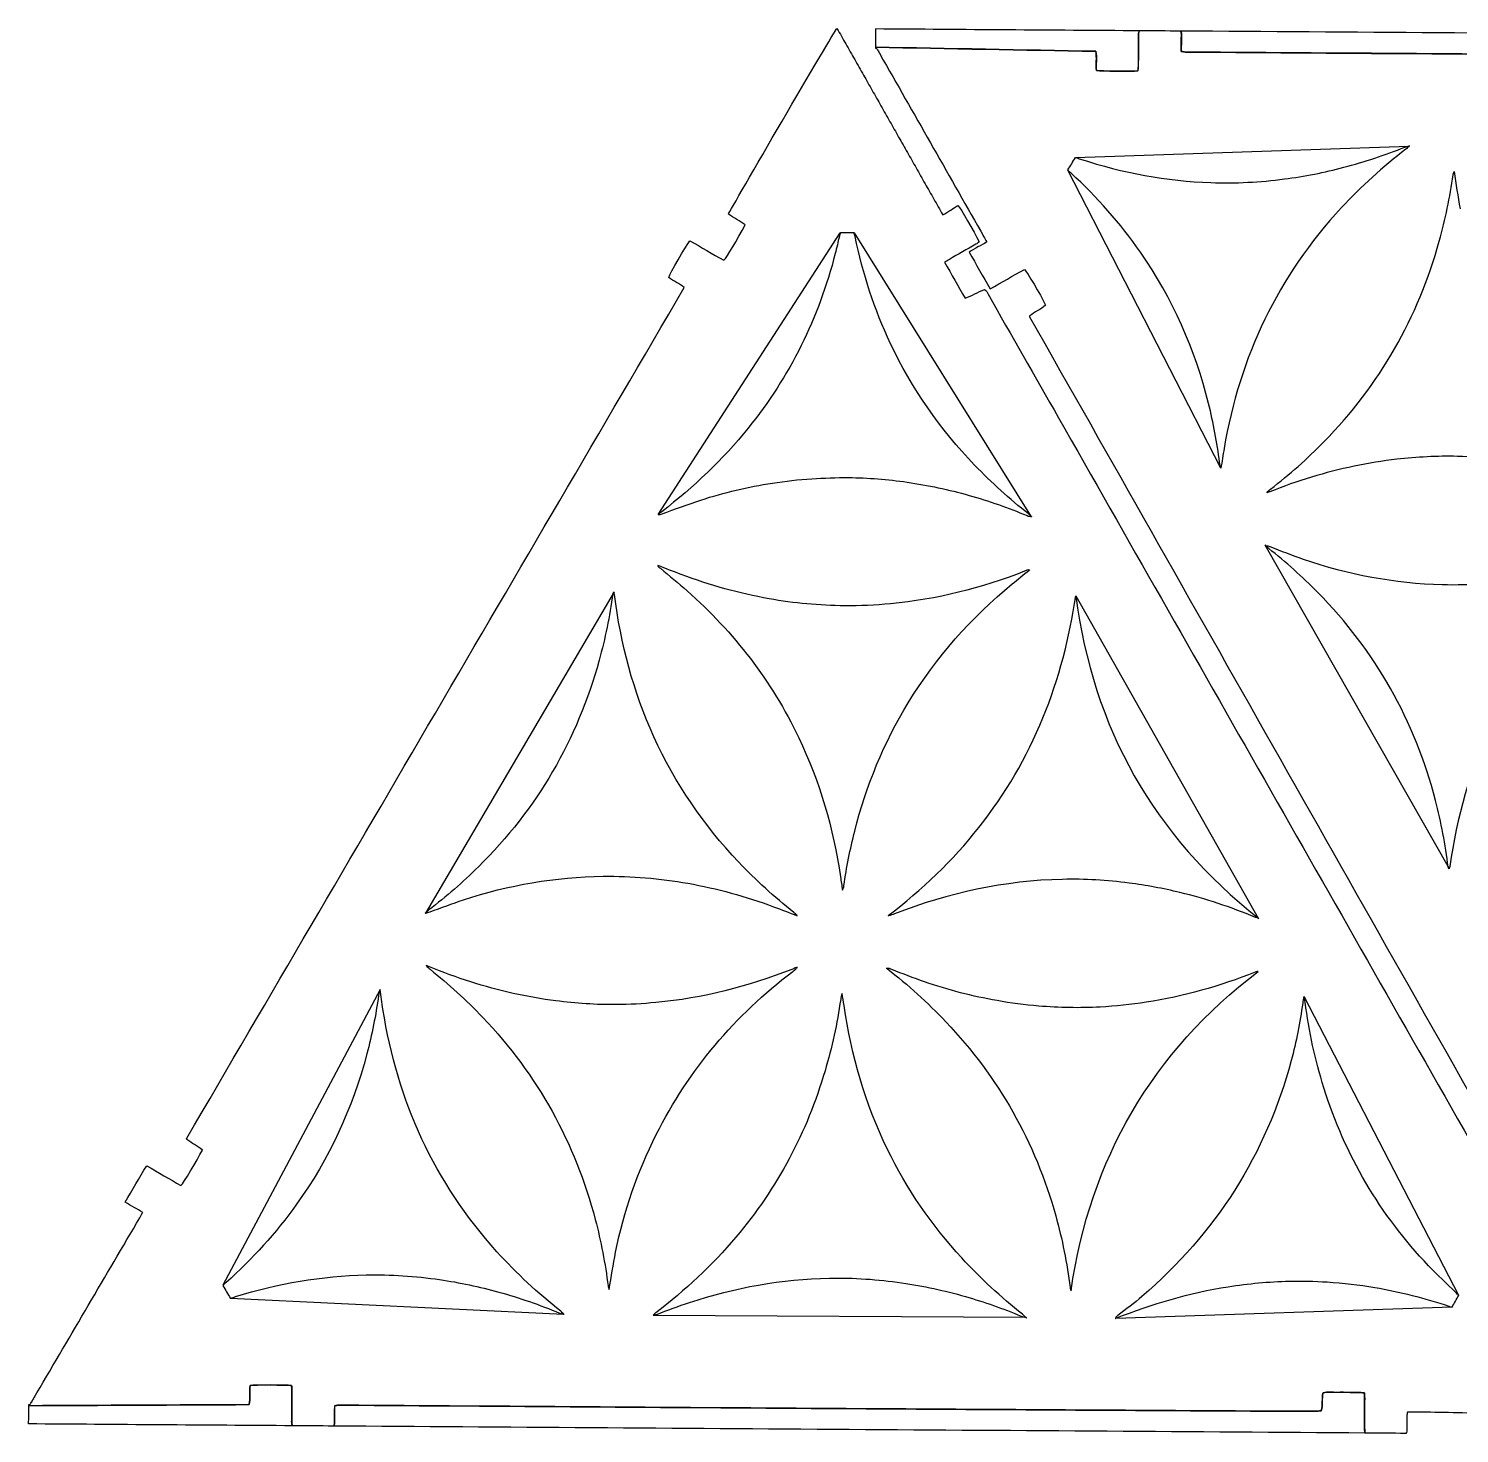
# Model space of a CAD drawing. Extents: x 272 to 1049, y 72 to 313.
# Drawn here: x 272.1 to 393.4, y 194.2 to 313.4 of the extents above; entities that cross this region are included whole.
import ezdxf

# ---------------------------------------------------------------- set-up
doc = ezdxf.new("R2010")
doc.units = 0
doc.layers.add('Layer_1', color=7, linetype='CONTINUOUS')

msp = doc.modelspace()

# ---------------------------------------------------------------- linework, layer by layer
at = {"layer": 'Layer_1', "color": 7}
for p, q in [((369.787579, 313.188176), (369.788059, 313.18777)), ((343.916158, 311.951146), (343.916158, 311.951146)), ((343.927007, 311.819754), (343.927043, 311.819836)), ((344.02568, 311.940619), (344.02568, 311.940619)), ((344.064404, 311.853008), (344.064404, 311.853008)), ((343.92121, 311.730405), (343.926411, 311.72896)), ((344.109884, 311.773097), (344.109884, 311.773097)), ((344.240096, 311.543893), (344.240096, 311.543893)), ((344.370389, 311.314545), (344.370389, 311.314545)), ((344.500618, 311.0852), (344.500618, 311.0852)), ((346.971363, 306.741972), (346.971363, 306.741972)), ((360.896619, 302.462433), (389.171909, 303.426532)), ((389.197597, 303.436993), (389.197661, 303.437219)), ((349.441889, 302.399109), (349.441889, 302.399109)), ((373.226418, 276.122536), (360.249147, 301.384357)), ((351.912583, 298.055963), (351.912583, 298.055963)), ((325.513108, 272.193242), (340.944834, 296.08859)), ((342.11762, 296.081316), (340.956811, 296.08927)), ((342.114262, 296.085544), (357.14868, 271.987491)), ((357.159938, 271.994445), (357.159927, 271.994502)), ((392.600433, 242.121901), (376.986315, 269.588102)), ((377.003743, 269.565826), (377.003753, 269.565967)), ((325.463651, 267.865799), (325.489789, 267.870418)), ((325.48, 267.862865), (325.463651, 267.865799)), ((325.480049, 267.863711), (325.48, 267.862865)), ((321.763544, 265.614693), (305.771936, 238.366548)), ((360.923177, 265.28889), (376.394994, 237.942291)), ((360.923179, 265.29694), (360.923179, 265.29694)), ((305.78967, 238.388582), (305.789678, 238.388441)), ((337.22371, 233.771511), (337.223711, 233.771568)), ((344.909716, 233.656534), (344.909685, 233.656534)), ((301.922236, 231.884615), (288.59764, 206.804257)), ((380.289435, 231.271856), (393.374217, 205.965948)), ((280.307793, 210.247429), (280.307793, 210.247429)), ((277.777408, 205.93877), (277.777408, 205.93877)), ((289.230175, 205.71735), (317.489471, 204.363204)), ((317.515012, 204.352389), (317.515073, 204.352163)), ((325.079912, 204.265194), (356.662272, 204.105871)), ((356.694914, 204.084819), (356.694902, 204.084791)), ((364.312805, 204.008381), (364.312806, 204.008522)), ((364.315104, 204.02465), (392.832739, 204.969012)), ((275.247196, 201.630422), (275.247196, 201.630422)), ((272.128378, 196.684647), (272.133723, 196.685917)), ((272.132992, 196.595126), (272.133102, 196.595042)), ((272.269991, 196.55999), (272.269991, 196.55999)), ((272.316569, 196.639266), (272.316569, 196.639266)), ((272.449931, 196.866652), (272.449931, 196.866652)), ((272.583377, 197.09418), (272.583377, 197.09418)), ((272.716758, 197.321708), (272.716758, 197.321708)), ((272.120405, 196.463893), (272.120405, 196.463893)), ((272.230063, 196.472924), (272.230063, 196.472924)), ((297.972539, 194.869902), (297.972785, 194.87041))]:
    msp.add_line(p, q, dxfattribs=at)
for points in [[(331.46724, 297.655179), (331.627088, 298.065361), (340.372443, 313.06467), (340.650381, 313.399225)], [(340.650381, 313.399225), (340.942287, 312.983503), (341.161122, 312.536421), (341.411247, 312.109393)], [(343.937759, 313.36726), (343.934175, 312.851584), (343.930591, 312.335823), (343.927007, 311.819754)], [(366.3292, 313.211708), (358.865495, 313.263586), (351.401563, 313.315439), (343.937759, 313.36726)], [(366.323951, 313.213153), (366.210159, 313.068319), (366.239566, 312.896562), (366.238409, 312.732534)], [(366.243687, 312.731117), (366.246509, 312.895156), (366.215464, 313.066846), (366.3292, 313.211708)], [(369.782838, 313.189136), (368.629819, 313.197151), (367.4768, 313.205166), (366.323951, 313.213153)], [(369.870524, 312.801639), (369.873347, 312.937346), (369.888022, 313.077269), (369.782838, 313.189136)], [(457.259281, 312.580464), (428.102028, 312.783035), (398.944719, 312.985577), (369.787579, 313.188176)], [(369.788059, 313.18777), (369.893102, 313.075934), (369.876733, 312.935966), (369.875802, 312.800273)], [(341.411247, 312.109393), (341.671797, 311.664588), (341.923297, 311.214579), (342.178011, 310.766332)], [(343.921774, 311.821309), (343.921548, 311.791365), (343.92121, 311.760916), (343.92121, 311.730405)], [(362.617216, 311.475096), (356.369634, 311.590691), (350.1457, 311.706211), (343.921774, 311.821309)], [(343.927043, 311.819836), (350.150969, 311.704681), (356.374883, 311.589272), (362.622465, 311.473651)], [(366.238409, 312.732534), (366.230789, 311.883776), (366.226556, 311.035309), (366.218089, 310.186277)], [(366.223367, 310.18483), (366.232398, 311.033912), (366.236631, 311.882405), (366.243687, 312.731117)], [(369.860929, 311.463282), (369.863751, 311.607994), (369.860929, 311.727569), (369.863751, 311.846402)], [(369.863751, 311.846402), (369.866573, 312.164841), (369.868267, 312.483236), (369.870524, 312.801639)], [(369.869029, 311.845064), (369.866206, 311.726203), (369.869029, 311.606626), (369.866206, 311.461888)], [(369.875802, 312.800273), (369.87298, 312.481833), (369.871286, 312.16347), (369.869029, 311.845064)], [(342.178011, 310.766332), (342.425463, 310.331388), (342.672484, 309.896173), (342.917204, 309.459801)], [(343.926411, 311.72896), (344.052361, 311.716768), (344.096777, 311.615741), (344.149082, 311.523853)], [(344.149082, 311.523853), (344.298857, 311.260226), (344.448692, 310.996487), (344.598495, 310.732801)], [(344.598495, 310.732801), (347.439962, 305.738193), (350.280701, 300.74365), (353.121877, 295.748965)], [(362.673773, 309.849013), (362.605503, 310.371776), (362.719606, 310.91565), (362.617216, 311.475096)], [(362.622465, 311.473651), (362.724883, 310.91423), (362.610612, 310.370303), (362.679022, 309.847574)], [(370.19285, 311.414305), (370.092464, 311.419639), (369.993376, 311.442471), (369.860929, 311.463282)], [(369.866206, 311.461888), (369.998681, 311.441427), (370.097826, 311.418304), (370.198156, 311.412939)], [(370.647567, 311.407786), (370.495703, 311.409761), (370.343924, 311.405246), (370.19285, 311.414305)], [(370.198156, 311.412939), (370.349201, 311.404642), (370.500981, 311.408762), (370.652844, 311.40642)], [(411.542526, 311.123684), (397.910798, 311.221782), (384.279013, 311.313078), (370.647567, 311.407786)], [(370.652844, 311.40642), (384.284319, 311.311712), (397.916104, 311.220388), (411.547832, 311.122318)], [(342.917204, 309.459801), (343.164293, 309.024981), (343.409041, 308.588552), (343.656229, 308.153563)], [(366.184363, 309.806793), (365.633155, 309.749897), (363.05212, 309.780546), (362.673773, 309.849013)], [(362.679022, 309.847574), (363.057341, 309.779248), (365.638405, 309.748542), (366.189585, 309.805325)], [(366.218089, 310.186277), (366.215267, 310.056785), (366.195511, 309.927753), (366.184363, 309.806793)], [(366.189585, 309.805325), (366.200873, 309.92637), (366.221955, 310.055374), (366.223367, 310.18483)], [(343.656229, 308.153563), (343.903387, 307.718602), (344.150631, 307.283529), (344.39779, 306.848568)], [(344.39779, 306.848568), (344.652493, 306.400342), (344.904715, 305.950791), (345.159389, 305.502622)], [(345.159389, 305.502622), (345.406562, 305.067633), (345.653749, 304.632644), (345.898414, 304.196384)], [(345.898414, 304.196384), (346.145858, 303.761254), (346.392816, 303.326322), (346.639989, 302.891361)], [(383.651804, 301.632677), (385.411616, 302.095048), (387.133627, 302.670206), (388.823706, 303.34352)], [(388.823706, 303.34352), (388.941914, 303.390593), (389.072753, 303.406477), (389.197597, 303.436993)], [(389.189675, 303.445459), (389.099197, 303.355943), (389.01703, 303.255815), (388.917295, 303.178838)], [(389.207705, 303.449003), (389.250938, 303.458016), (389.220312, 303.451737), (389.189675, 303.445459)], [(389.197661, 303.437219), (389.216214, 303.459104), (389.234371, 303.480822), (389.207705, 303.449003)], [(346.639989, 302.891361), (346.887427, 302.456372), (347.134459, 302.021185), (347.381497, 301.585942)], [(360.249115, 301.418338), (360.468944, 301.777217), (360.673173, 302.110325), (360.889176, 302.462852)], [(360.889176, 302.462852), (361.032861, 302.419209), (361.18265, 302.37637), (361.330771, 302.328237)], [(361.330771, 302.328237), (364.922829, 301.157716), (368.603555, 300.475512), (372.380614, 300.338441)], [(388.917295, 303.178838), (386.962637, 301.666913), (385.12805, 300.023622), (383.445746, 298.211574)], [(347.381497, 301.585942), (347.636059, 301.13797), (347.888281, 300.68839), (348.142724, 300.24008)], [(360.523496, 301.136997), (360.420093, 301.232431), (360.283358, 301.303063), (360.249115, 301.418338)], [(366.403666, 294.424874), (364.694326, 296.881925), (362.720429, 299.10693), (360.523496, 301.136997)], [(378.615115, 300.643599), (380.315596, 300.865782), (381.993421, 301.197175), (383.651804, 301.632677)], [(391.745033, 295.378817), (392.255449, 297.222263), (392.645333, 299.091297), (392.910343, 300.98612)], [(392.910343, 300.98612), (392.923438, 301.07939), (392.964117, 301.168969), (392.99708, 301.276467)], [(392.99708, 301.276467), (393.168943, 300.204271), (393.315967, 299.160526), (393.506484, 298.124748)], [(348.142724, 300.24008), (348.389897, 299.805091), (348.637126, 299.370018), (348.884542, 298.935028)], [(372.380614, 300.338441), (374.466748, 300.26279), (376.544571, 300.373129), (378.615115, 300.643599)], [(348.884542, 298.935028), (349.130654, 298.50193), (349.379278, 298.070102), (349.639574, 297.613184)], [(332.892696, 296.748173), (332.454352, 297.101656), (331.920974, 297.325035), (331.46724, 297.655179)], [(349.639574, 297.613184), (349.907558, 297.703636), (350.100457, 297.875086), (350.314412, 298.006404)], [(350.314412, 298.006404), (350.518933, 298.133009), (350.718202, 298.268815), (350.914211, 298.396972)], [(350.914211, 298.396972), (351.170607, 298.129707), (352.278005, 296.236956), (352.728234, 295.305848)], [(383.445746, 298.211574), (378.060716, 292.411104), (374.818429, 285.567109), (373.497014, 277.787755)], [(331.07722, 293.746373), (331.33991, 294.038699), (332.213255, 295.484467), (332.892696, 296.748173)], [(340.956811, 296.08927), (340.925902, 295.982714), (340.893028, 295.885091), (340.869062, 295.785092)], [(342.202663, 295.772173), (342.179602, 295.883021), (342.14272, 295.990859), (342.11762, 296.081316)], [(326.397544, 292.302101), (326.506405, 292.635038), (327.819179, 294.912854), (328.186545, 295.404203)], [(328.186545, 295.404203), (329.163765, 294.879721), (330.101451, 294.27379), (331.07722, 293.746373)], [(340.869062, 295.785092), (340.75246, 295.298312), (340.646656, 294.808721), (340.522216, 294.323886)], [(345.215296, 286.673556), (343.84052, 289.584203), (342.857196, 292.623433), (342.202663, 295.772173)], [(352.446632, 295.111369), (351.697211, 294.68098), (350.945698, 294.25457), (350.196246, 293.825141)], [(353.365463, 295.299639), (352.884387, 294.982563), (352.359567, 294.778008), (351.875443, 294.442107)], [(352.728234, 295.305848), (352.637076, 295.242687), (352.546652, 295.168716), (352.446632, 295.111369)], [(353.121877, 295.748965), (353.202452, 295.606782), (353.277607, 295.461748), (353.365463, 295.299639)], [(381.964168, 278.353845), (386.69585, 283.183809), (389.941586, 288.867452), (391.745033, 295.378817)], [(340.522216, 294.323886), (339.116835, 288.856554), (336.681599, 283.902963), (333.128963, 279.507262)], [(350.196246, 293.825141), (350.067572, 293.752017), (349.94364, 293.67054), (349.795976, 293.579495)], [(351.875443, 294.442107), (352.467827, 293.399296), (353.048838, 292.376692), (353.644609, 291.328095)], [(372.180682, 281.590199), (371.031521, 286.21782), (369.129478, 290.506803), (366.403666, 294.424874)], [(349.795976, 293.579495), (350.377119, 292.556806), (350.945001, 291.557457), (351.525086, 290.53093)], [(353.644609, 291.328095), (354.642519, 291.88983), (355.604501, 292.431104), (356.563041, 292.970883)], [(356.563041, 292.970883), (356.802224, 292.745444), (357.900746, 290.876596), (358.345867, 289.938659)], [(285.525873, 219.2795), (299.584909, 243.321362), (313.64428, 267.3628), (327.721603, 291.435227)], [(327.721603, 291.435227), (327.333153, 291.777139), (326.81407, 291.970123), (326.397544, 292.302101)], [(351.525086, 290.53093), (352.109744, 290.73032), (352.622767, 291.054114), (353.175753, 291.268377)], [(353.175753, 291.268377), (353.356686, 291.185686), (353.400007, 291.012035), (353.479679, 290.871742)], [(353.479679, 290.871742), (355.46991, 287.381359), (357.45729, 283.889677), (359.444558, 280.397685)], [(356.997861, 288.997137), (356.997663, 288.982462), (357.000683, 288.965274), (357.005481, 288.952716)], [(357.019592, 289.044889), (357.009714, 289.022876), (356.999272, 289.010628), (356.997861, 288.997137)], [(357.005481, 288.952716), (370.731471, 264.719168), (384.457773, 240.486016), (398.201628, 216.22165)], [(358.345867, 289.938659), (357.942205, 289.588026), (357.437732, 289.369925), (357.019592, 289.044889)], [(352.343634, 276.375067), (349.418266, 279.427603), (347.022532, 282.846484), (345.215296, 286.673556)], [(373.110519, 276.620375), (372.901843, 278.295866), (372.587743, 279.952051), (372.180682, 281.590199)], [(359.444558, 280.397685), (371.091107, 259.934232), (382.738193, 239.470637), (394.38508, 219.007381)], [(333.128963, 279.507262), (330.978603, 276.846805), (328.5177, 274.507563), (325.807657, 272.426066)], [(377.439793, 274.340257), (379.037846, 275.576748), (380.54995, 276.910077), (381.964168, 278.353845)], [(373.497014, 277.787755), (373.402341, 277.231377), (373.316727, 276.67361), (373.226782, 276.116409)], [(388.146432, 276.868538), (386.928031, 276.728691), (385.719525, 276.533401), (384.519302, 276.282992)], [(393.27786, 277.116671), (391.562392, 277.153142), (389.851876, 277.064693), (388.146432, 276.868538)], [(396.631291, 276.894855), (395.515918, 277.013717), (394.398094, 277.092661), (393.27786, 277.116671)], [(356.914181, 272.232975), (355.300081, 273.513698), (353.769565, 274.886954), (352.343634, 276.375067)], [(373.226782, 276.116409), (373.166785, 276.284075), (373.131539, 276.451315), (373.110519, 276.620375)], [(384.519302, 276.282992), (382.077104, 275.773121), (379.702775, 275.038519), (377.384261, 274.119516)], [(329.119848, 273.410365), (331.102765, 274.051635), (333.127335, 274.528474), (335.188563, 274.846196)], [(335.188563, 274.846196), (336.297007, 275.016942), (337.407189, 275.166622), (338.527817, 275.219143)], [(338.527817, 275.219143), (339.567767, 275.267899), (340.609823, 275.330047), (341.650043, 275.31942)], [(341.650043, 275.31942), (343.312047, 275.30267), (344.96757, 275.168388), (346.615064, 274.928664)], [(346.615064, 274.928664), (348.391399, 274.670475), (350.141227, 274.296047), (351.867405, 273.807733)], [(377.114352, 274.033138), (377.213224, 274.161289), (377.325504, 274.251979), (377.439793, 274.340257)], [(325.844999, 272.246906), (326.935996, 272.63647), (328.018117, 273.054008), (329.119848, 273.410365)], [(351.867405, 273.807733), (353.541856, 273.333829), (355.180815, 272.757887), (356.787888, 272.089424)], [(377.384261, 274.119516), (377.296736, 274.084648), (377.204413, 274.061469), (377.114352, 274.033138)], [(325.807657, 272.426066), (325.704399, 272.34679), (325.603958, 272.264108), (325.501907, 272.183074)], [(325.501907, 272.183074), (325.630685, 272.174853), (325.738498, 272.208829), (325.844999, 272.246906)], [(356.787888, 272.089424), (356.904884, 272.04087), (357.035506, 272.025355), (357.159938, 271.994445)], [(357.15217, 271.986935), (357.073158, 272.069492), (357.002609, 272.162518), (356.914181, 272.232975)], [(357.159927, 271.994502), (357.159927, 271.994502), (357.185696, 272.019444), (357.15217, 271.986935)], [(377.011279, 269.573958), (376.981005, 269.578966), (376.95072, 269.583975), (376.993295, 269.577187)], [(376.993295, 269.577187), (376.965071, 269.60634), (376.984609, 269.586279), (377.003743, 269.565826)], [(377.003753, 269.565967), (377.128557, 269.531825), (377.256543, 269.507116), (377.376947, 269.462026)], [(377.275734, 269.303072), (377.177751, 269.380886), (377.099161, 269.483204), (377.011279, 269.573958)], [(377.376947, 269.462026), (378.313978, 269.112044), (379.241618, 268.73492), (380.187211, 268.409234)], [(381.429862, 265.586468), (380.125029, 266.91405), (378.734405, 268.146694), (377.275734, 269.303072)], [(380.187211, 268.409234), (384.013592, 267.091201), (387.951088, 266.359601), (391.997771, 266.247159)], [(327.467507, 267.09214), (326.802449, 267.342292), (326.142495, 267.606126), (325.480049, 267.863711)], [(325.489789, 267.870418), (325.481341, 267.72081), (325.619567, 267.690906), (325.701906, 267.621591)], [(325.701906, 267.621591), (326.457554, 266.983882), (327.234477, 266.370243), (327.972666, 265.713152)], [(334.921631, 265.036819), (332.374593, 265.492882), (329.889631, 266.180992), (327.467507, 267.09214)], [(356.570698, 267.366655), (352.905756, 265.936002), (349.128587, 264.973177), (345.203561, 264.612457)], [(355.533061, 266.298558), (356.009546, 266.692897), (356.491415, 267.080426), (356.970724, 267.470936)], [(356.981128, 267.461156), (356.824008, 267.5204), (356.700288, 267.41719), (356.570698, 267.366655)], [(356.970724, 267.470936), (356.978241, 267.484714), (356.985815, 267.498491), (356.986499, 267.49953)], [(356.986499, 267.49953), (356.986478, 267.496426), (356.983816, 267.478664), (356.981128, 267.461156)], [(327.972666, 265.713152), (331.939916, 262.182014), (335.133079, 258.060423), (337.425819, 253.25673)], [(346.716139, 256.223932), (349.075045, 260.089856), (352.050606, 263.416054), (355.533061, 266.298558)], [(391.997771, 266.247159), (394.415121, 266.180044), (396.819916, 266.351585), (399.20662, 266.743559)], [(321.660295, 265.466299), (321.395379, 263.558751), (321.010178, 261.675819), (320.500388, 259.818521)], [(321.757173, 265.601782), (321.686349, 265.555446), (321.666692, 265.511863), (321.660295, 265.466299)], [(321.803131, 265.397105), (321.794517, 265.466197), (321.772803, 265.533488), (321.757173, 265.601782)], [(325.146633, 253.332254), (323.399748, 257.178104), (322.325252, 261.211291), (321.803131, 265.397105)], [(341.333017, 264.439779), (339.180734, 264.461581), (337.041287, 264.657572), (334.921631, 265.036819)], [(345.203561, 264.612457), (343.91549, 264.494081), (342.625054, 264.426749), (341.333017, 264.439779)], [(358.135444, 254.937696), (359.497906, 258.270063), (360.382745, 261.732255), (360.923179, 265.29694)], [(360.923179, 265.29694), (362.38059, 254.064548), (367.514353, 244.938952), (376.429801, 237.93055)], [(391.417373, 247.93495), (389.659245, 254.707452), (386.335149, 260.594699), (381.429862, 265.586468)], [(320.500388, 259.818521), (318.648981, 253.070922), (315.243971, 247.230101), (310.270274, 242.30649)], [(342.169443, 245.319986), (343.148189, 249.178602), (344.640959, 252.822815), (346.716139, 256.223932)], [(352.707404, 245.644401), (354.956175, 248.485685), (356.764714, 251.584528), (358.135444, 254.937696)], [(396.152672, 254.356491), (394.352888, 250.53511), (393.222846, 246.517133), (392.643019, 242.338922)], [(332.336303, 242.702319), (329.357206, 245.851547), (326.940576, 249.382108), (325.146633, 253.332254)], [(337.425819, 253.25673), (339.216641, 249.504617), (340.358725, 245.558119), (340.964472, 241.450757)], [(392.499242, 242.271706), (392.260671, 244.182727), (391.901487, 246.070794), (391.417373, 247.93495)], [(341.254683, 240.70851), (341.473466, 242.263052), (341.783475, 243.799103), (342.169443, 245.319986)], [(345.004611, 238.168864), (347.88153, 240.351525), (350.470251, 242.817656), (352.707404, 245.644401)], [(337.001929, 238.433165), (335.351004, 239.751479), (333.78897, 241.166919), (332.336303, 242.702319)], [(310.270274, 242.30649), (308.947248, 240.997038), (307.539748, 239.783699), (306.06526, 238.647558)], [(308.988793, 239.501138), (312.832996, 240.76625), (316.780212, 241.443451), (320.828061, 241.500047)], [(320.828061, 241.500047), (323.246107, 241.533801), (325.648307, 241.329095), (328.029374, 240.904227)], [(340.964472, 241.450757), (341.019811, 241.074562), (341.076511, 240.698498), (341.132536, 240.32244)], [(392.594241, 242.134898), (392.524063, 242.182208), (392.50501, 242.226057), (392.499242, 242.271706)], [(392.643019, 242.338922), (392.633452, 242.269955), (392.610812, 242.20297), (392.594241, 242.134898)], [(328.029374, 240.904227), (330.51114, 240.46148), (332.934154, 239.798406), (335.296952, 238.91854)], [(341.132536, 240.32244), (341.202045, 240.452833), (341.236735, 240.579542), (341.254683, 240.70851)], [(359.796018, 241.239941), (354.867485, 241.131353), (350.12792, 240.101207), (345.544079, 238.312435)], [(365.439152, 240.923591), (363.564985, 241.162695), (361.684969, 241.281412), (359.796018, 241.239941)], [(369.750853, 240.124157), (368.328325, 240.469502), (366.891738, 240.738516), (365.439152, 240.923591)], [(306.164271, 238.487223), (307.106041, 238.824242), (308.038797, 239.188531), (308.988793, 239.501138)], [(376.162031, 238.015896), (374.078323, 238.881516), (371.943619, 239.591893), (369.750853, 240.124157)], [(305.797093, 238.380346), (305.766753, 238.375756), (305.736402, 238.371166), (305.779066, 238.377365)], [(305.779066, 238.377365), (305.750443, 238.348605), (305.770256, 238.368394), (305.78967, 238.388582)], [(305.789678, 238.388441), (305.914941, 238.420857), (306.043256, 238.443798), (306.164271, 238.487223)], [(306.06526, 238.647558), (305.966213, 238.571103), (305.886219, 238.46988), (305.797093, 238.380346)], [(335.296952, 238.91854), (335.962978, 238.670639), (336.624585, 238.411959), (337.288678, 238.158257)], [(337.281598, 238.167055), (337.188827, 238.256084), (337.10221, 238.353172), (337.001929, 238.433165)], [(337.298245, 238.145773), (337.292762, 238.152867), (337.287363, 238.159959), (337.281598, 238.167055)], [(337.288678, 238.158257), (337.291754, 238.154003), (337.294942, 238.149747), (337.298245, 238.145773)], [(345.062995, 238.138294), (345.054536, 238.135247), (345.040213, 238.149739), (345.004611, 238.168864)], [(345.544079, 238.312435), (345.385173, 238.250304), (345.22389, 238.194992), (345.062995, 238.138294)], [(376.429801, 237.93055), (376.340405, 237.958538), (376.248392, 237.980251), (376.162031, 238.015896)], [(306.10732, 233.830075), (306.020285, 233.866147), (305.928291, 233.890598), (305.838629, 233.920169)], [(305.838629, 233.920169), (305.935723, 233.790666), (306.046741, 233.698435), (306.159801, 233.608589)], [(313.211831, 231.568357), (310.7769, 232.111876), (308.412934, 232.879169), (306.10732, 233.830075)], [(306.159801, 233.608589), (307.740641, 232.350165), (309.234204, 230.996099), (310.628366, 229.532955)], [(336.830556, 233.591716), (333.117172, 232.142597), (329.291538, 231.157329), (325.314224, 230.789431)], [(325.342225, 219.586984), (328.124745, 225.096867), (331.994648, 229.698087), (336.916658, 233.417894)], [(337.223711, 233.771568), (337.092569, 233.711307), (336.964626, 233.64411), (336.830556, 233.591716)], [(336.916658, 233.417894), (337.011196, 233.489525), (337.109637, 233.557037), (337.195855, 233.637784)], [(337.195855, 233.637784), (337.221449, 233.661881), (337.211211, 233.72469), (337.217333, 233.769579)], [(337.217333, 233.769579), (337.246272, 233.766559), (337.275626, 233.764946), (337.319318, 233.761543)], [(337.319318, 233.761543), (337.277794, 233.765778), (337.250755, 233.768786), (337.22371, 233.771511)], [(344.909685, 233.656534), (344.908144, 233.678841), (344.90632, 233.700923), (344.90461, 233.723146)], [(344.90461, 233.723146), (344.910009, 233.703918), (344.915099, 233.684635), (344.920329, 233.665379)], [(345.319101, 233.5797), (345.189644, 233.62755), (345.066466, 233.740975), (344.909716, 233.656534)], [(344.920329, 233.665379), (346.691675, 232.284377), (348.35912, 230.787977), (349.903431, 229.156414)], [(348.095089, 232.545164), (347.162988, 232.870526), (346.245255, 233.237333), (345.319101, 233.5797)], [(360.517615, 206.33613), (362.138277, 217.527422), (367.390539, 226.567492), (376.387085, 233.42949)], [(376.118677, 233.363537), (373.133811, 232.175626), (370.062068, 231.304293), (366.884256, 230.812494)], [(376.387085, 233.42949), (376.284191, 233.422575), (376.200372, 233.395857), (376.118677, 233.363537)], [(301.922684, 231.890736), (301.86038, 231.723914), (301.82283, 231.557177), (301.799479, 231.388423)], [(302.169829, 230.215821), (302.082843, 230.773452), (302.004933, 231.332347), (301.922684, 231.890736)], [(354.246434, 230.951183), (352.155417, 231.323065), (350.101029, 231.845153), (348.095089, 232.545164)], [(301.799479, 231.388423), (301.567704, 229.71597), (301.230782, 228.064277), (300.801157, 226.431902)], [(316.830536, 230.932819), (315.614181, 231.089465), (314.408484, 231.30141), (313.211831, 231.568357)], [(321.958052, 230.613907), (320.242244, 230.601109), (318.533111, 230.713151), (316.830536, 230.932819)], [(325.314224, 230.789431), (324.197317, 230.68597), (323.078511, 230.622458), (321.958052, 230.613907)], [(340.981548, 231.061993), (340.684386, 229.010928), (340.2425, 226.991701), (339.65778, 225.003651)], [(341.111882, 231.557626), (341.041725, 231.391902), (341.005557, 231.227864), (340.981548, 231.061993)], [(341.265051, 230.546451), (341.216068, 230.883909), (341.16303, 231.220548), (341.111882, 231.557626)], [(344.937585, 218.370123), (343.063464, 222.232706), (341.878395, 226.303454), (341.265051, 230.546451)], [(357.774473, 230.493676), (356.591312, 230.59678), (355.4144, 230.743419), (354.246434, 230.951183)], [(366.884256, 230.812494), (365.593057, 230.612802), (364.296035, 230.472813), (362.99221, 230.405968)], [(380.159114, 230.742227), (379.943336, 229.094163), (379.622, 227.466465), (379.188787, 225.86197)], [(380.290082, 231.291733), (380.217629, 231.105196), (380.182823, 230.924498), (380.159114, 230.742227)], [(380.37015, 230.810069), (380.349071, 230.971281), (380.316996, 231.131186), (380.290082, 231.291733)], [(381.953792, 223.561488), (381.212448, 225.930939), (380.689307, 228.348258), (380.37015, 230.810069)], [(311.835809, 209.656675), (306.531325, 215.530894), (303.383779, 222.418975), (302.169829, 230.215821)], [(310.628366, 229.532955), (315.292955, 224.638164), (318.459959, 218.910278), (320.173392, 212.374649)], [(362.99221, 230.405968), (361.251656, 230.316799), (359.512705, 230.342232), (357.774473, 230.493676)], [(349.903431, 229.156414), (354.367332, 224.440407), (357.484213, 218.961734), (359.217925, 212.699756)], [(300.801157, 226.431902), (299.588254, 221.820577), (297.627213, 217.558247), (294.847599, 213.678159)], [(379.188787, 225.86197), (377.03612, 217.887639), (372.792851, 211.234239), (366.529769, 205.862845)], [(339.65778, 225.003651), (338.118544, 219.771091), (335.614297, 215.055497), (332.090555, 210.886679)], [(390.835184, 208.461507), (386.713849, 212.810048), (383.743302, 217.839794), (381.953792, 223.561488)], [(285.517548, 219.235191), (285.516137, 219.249866), (285.519241, 219.267025), (285.525873, 219.2795)], [(285.538686, 219.187128), (285.529203, 219.209424), (285.518846, 219.221672), (285.517548, 219.235191)], [(286.852487, 218.275155), (286.453707, 218.63132), (285.952271, 218.856364), (285.538686, 219.187128)], [(321.896787, 209.604675), (322.587035, 213.089169), (323.741329, 216.416359), (325.342225, 219.586984)], [(285.027985, 215.267824), (285.270256, 215.489932), (286.394452, 217.343455), (286.852487, 218.275155)], [(351.249377, 209.123874), (348.701471, 211.903138), (346.584311, 214.976243), (344.937585, 218.370123)], [(280.320519, 213.861426), (280.927223, 214.895968), (281.522308, 215.910444), (282.132473, 216.950715)], [(282.132473, 216.950715), (283.122548, 216.375264), (284.076981, 215.820782), (285.027985, 215.267824)], [(281.79857, 212.983404), (281.321905, 213.307085), (280.799961, 213.518864), (280.320519, 213.861426)], [(294.847599, 213.678159), (293.10452, 211.244927), (291.100111, 209.047369), (288.875376, 207.047809)], [(272.819489, 197.672707), (275.729598, 202.627626), (278.638982, 207.582489), (281.548812, 212.537493)], [(281.548812, 212.537493), (281.631319, 212.678548), (281.708468, 212.822537), (281.79857, 212.983404)], [(320.173392, 212.374649), (320.658323, 210.524336), (321.022382, 208.6501), (321.261222, 206.751801)], [(359.217925, 212.699756), (359.770725, 210.702134), (360.179075, 208.676151), (360.440661, 206.620184)], [(332.090555, 210.886679), (330.072925, 208.499074), (327.799348, 206.381708), (325.31832, 204.483586)], [(317.238298, 204.614387), (315.304688, 206.153139), (313.49295, 207.821586), (311.835809, 209.656675)], [(321.343944, 206.460285), (321.530585, 207.530008), (321.691996, 208.571625), (321.896787, 209.604675)], [(356.413325, 204.345496), (354.571486, 205.808264), (352.839802, 207.389406), (351.249377, 209.123874)], [(289.666137, 205.845543), (293.274004, 206.96639), (296.963793, 207.597743), (300.742383, 207.682685)], [(300.742383, 207.682685), (302.829363, 207.729545), (304.905465, 207.590547), (306.972081, 207.291534)], [(393.146199, 206.187024), (392.37431, 206.943521), (391.578325, 207.677464), (390.835184, 208.461507)], [(288.875376, 207.047809), (288.770666, 206.95381), (288.63297, 206.885072), (288.597139, 206.770281)], [(288.597139, 206.770281), (288.811995, 206.408402), (289.011609, 206.072509), (289.222727, 205.717034)], [(306.972081, 207.291534), (308.669334, 207.045909), (310.342427, 206.691396), (311.994643, 206.233054)], [(321.261222, 206.751801), (321.273028, 206.658359), (321.312467, 206.568227), (321.343944, 206.460285)], [(328.166464, 205.349932), (332.020889, 206.624937), (335.976833, 207.331571), (340.038785, 207.412567)], [(340.038785, 207.412567), (342.086485, 207.453346), (344.122891, 207.309596), (346.150732, 207.019372)], [(346.150732, 207.019372), (347.979821, 206.757547), (349.779459, 206.364942), (351.554483, 205.855323)], [(360.440661, 206.620184), (360.452871, 206.523889), (360.491601, 206.43077), (360.517615, 206.33613)], [(364.312806, 204.008522), (367.390966, 205.243887), (370.55551, 206.168038), (373.83647, 206.684446)], [(373.83647, 206.684446), (375.558249, 206.95547), (377.289102, 207.110747), (379.030035, 207.156337)], [(379.030035, 207.156337), (380.097844, 207.184074), (381.164715, 207.154129), (382.231887, 207.087437)], [(382.231887, 207.087437), (383.588531, 207.002758), (384.936589, 206.849134), (386.275211, 206.622505)], [(386.275211, 206.622505), (388.407703, 206.261147), (390.49953, 205.730957), (392.548674, 205.035532)], [(289.222727, 205.717034), (289.367, 205.758691), (289.517366, 205.799458), (289.666137, 205.845543)], [(311.994643, 206.233054), (313.747907, 205.746445), (315.461819, 205.147581), (317.142446, 204.451012)], [(325.380424, 204.342667), (326.308395, 204.680064), (327.229081, 205.04023), (328.166464, 205.349932)], [(351.554483, 205.855323), (353.163637, 205.39324), (354.739669, 204.836583), (356.286016, 204.194529)], [(366.529769, 205.862845), (365.869808, 205.296813), (365.170513, 204.776715), (364.492697, 204.231097)], [(392.831922, 204.95691), (393.019654, 205.296189), (393.197096, 205.616121), (393.3888, 205.962458)], [(393.3888, 205.962458), (393.319132, 206.026803), (393.230354, 206.104686), (393.146199, 206.187024)], [(317.142446, 204.451012), (317.259994, 204.402313), (317.390601, 204.384625), (317.515012, 204.352389)], [(317.506974, 204.344034), (317.41774, 204.434789), (317.336962, 204.536042), (317.238298, 204.614387)], [(317.524954, 204.340241), (317.568058, 204.330633), (317.537521, 204.337333), (317.506974, 204.344034)], [(317.515073, 204.352163), (317.533323, 204.330024), (317.551178, 204.308057), (317.524954, 204.340241)], [(325.31832, 204.483586), (325.232204, 204.417852), (325.151727, 204.344516), (325.068567, 204.274698)], [(325.068567, 204.274698), (325.189242, 204.270202), (325.28451, 204.307876), (325.380424, 204.342667)], [(356.286016, 204.194529), (356.415169, 204.140867), (356.558342, 204.120384), (356.694914, 204.084819)], [(356.686469, 204.077285), (356.596013, 204.16723), (356.512649, 204.26661), (356.413325, 204.345496)], [(356.74466, 204.056002), (356.725348, 204.06319), (356.706187, 204.070094), (356.686469, 204.077285)], [(356.694902, 204.084791), (356.699322, 204.066698), (356.703743, 204.048718), (356.708078, 204.030569)], [(356.708078, 204.030569), (356.720443, 204.039234), (356.732408, 204.047336), (356.74466, 204.056002)], [(364.250147, 203.989337), (364.27116, 203.995684), (364.291786, 204.002034), (364.312805, 204.008381)], [(364.323332, 204.00464), (364.298801, 203.999728), (364.274683, 203.994531), (364.250147, 203.989337)], [(364.492697, 204.231097), (364.420846, 204.172858), (364.289938, 204.146689), (364.323332, 204.00464)], [(392.548674, 205.035532), (392.645076, 205.002782), (392.745069, 204.980845), (392.831922, 204.95691)], [(290.905252, 198.307115), (290.829788, 197.785342), (290.936375, 197.239948), (290.826266, 196.681966)], [(290.83153, 196.683236), (290.941647, 197.24119), (290.835029, 197.78664), (290.910515, 198.308385)], [(294.416088, 198.300906), (293.865737, 198.365394), (291.284516, 198.370332), (290.905252, 198.307115)], [(290.910515, 198.308385), (291.289751, 198.37149), (293.87099, 198.366579), (294.421331, 198.302176)], [(294.444601, 197.920978), (294.445447, 198.05049), (294.425635, 198.179776), (294.416088, 198.300906)], [(294.421331, 198.302176), (294.430927, 198.18099), (294.450256, 198.051704), (294.44987, 197.922248)], [(294.429699, 195.374685), (294.433538, 196.223468), (294.441299, 197.071913), (294.444601, 197.920978)], [(294.44987, 197.922248), (294.446963, 197.073126), (294.439653, 196.224653), (294.434968, 195.375926)], [(383.049766, 197.727825), (382.662952, 197.719641), (382.271538, 197.782661), (381.882777, 197.694749)], [(381.888139, 197.696216), (382.2769, 197.784129), (382.668343, 197.721052), (383.055128, 197.729293)], [(272.122381, 195.047617), (272.125908, 195.563294), (272.129436, 196.079055), (272.132992, 196.595126)], [(272.127813, 196.593744), (272.128003, 196.623687), (272.128096, 196.654139), (272.128378, 196.684647)], [(290.826266, 196.681966), (284.57768, 196.652587), (278.352735, 196.622954), (272.127813, 196.593744)], [(272.133102, 196.595042), (278.358024, 196.624308), (284.582952, 196.653829), (290.83153, 196.683236)], [(272.133723, 196.685917), (272.259829, 196.69636), (272.305636, 196.796774), (272.359202, 196.887932)], [(272.359202, 196.887932), (272.512601, 197.149467), (272.666062, 197.411116), (272.819489, 197.672707)], [(298.069607, 196.593828), (298.068478, 196.449105), (298.067913, 196.329555), (298.067067, 196.210712)], [(298.402172, 196.638222), (298.301735, 196.634271), (298.202325, 196.612822), (298.069607, 196.593828)], [(298.07244, 196.211869), (298.073287, 196.330741), (298.074134, 196.45029), (298.07498, 196.595042)], [(298.07498, 196.595042), (298.207709, 196.613668), (298.307162, 196.635428), (298.407545, 196.639407)], [(298.856922, 196.638476), (298.705033, 196.638476), (298.553338, 196.645249), (298.402172, 196.638222)], [(298.407545, 196.639407), (298.558718, 196.645616), (298.710415, 196.639407), (298.862307, 196.639661)], [(339.751887, 196.358286), (326.120114, 196.448286), (312.488382, 196.545088), (298.856922, 196.638476)], [(298.862307, 196.639661), (312.493756, 196.546274), (326.125521, 196.4495), (339.757298, 196.359471)], [(381.882777, 197.694749), (381.765683, 197.184773), (381.87431, 196.675701), (381.734977, 196.157513)], [(381.740368, 196.15898), (381.880068, 196.677225), (381.771045, 197.186269), (381.888139, 197.696216)], [(384.187206, 197.719923), (383.808323, 197.730648), (383.428762, 197.735445), (383.049766, 197.727825)], [(383.055128, 197.729293), (383.434153, 197.737477), (383.813685, 197.732962), (384.192597, 197.721391)], [(385.395823, 197.673046), (384.970683, 197.752548), (384.577153, 197.708832), (384.187206, 197.719923)], [(384.192597, 197.721391), (384.582515, 197.710384), (384.976102, 197.754016), (385.401213, 197.674542)], [(385.411627, 197.220051), (385.411627, 197.367597), (385.401749, 197.515199), (385.395823, 197.673046)], [(385.398081, 194.809111), (385.398081, 195.612796), (385.407676, 196.416395), (385.411627, 197.220051)], [(385.401213, 197.674542), (385.40714, 197.516695), (385.417582, 197.369064), (385.417018, 197.221519)], [(385.417018, 197.221519), (385.413349, 196.417863), (385.404035, 195.614263), (385.403471, 194.810607)], [(294.508566, 194.892931), (294.396815, 195.03932), (294.428573, 195.210657), (294.429699, 195.374685)], [(294.434968, 195.375926), (294.433839, 195.211871), (294.402169, 195.040618), (294.513838, 194.894201)], [(298.067067, 196.210712), (298.064809, 195.89228), (298.062692, 195.573877), (298.060519, 195.255474)], [(298.065865, 195.256659), (298.068122, 195.575091), (298.070239, 195.893466), (298.07244, 196.211869)], [(366.817755, 196.191746), (357.795985, 196.24678), (348.773804, 196.298737), (339.751887, 196.358286)], [(339.757298, 196.359471), (348.779219, 196.300769), (357.801347, 196.247429), (366.823145, 196.192678)], [(377.007557, 196.133496), (373.610759, 196.15184), (370.214553, 196.170721), (366.817755, 196.191746)], [(366.823145, 196.192678), (370.219972, 196.17264), (373.616121, 196.15263), (377.012948, 196.134991)], [(381.192349, 196.12136), (379.797155, 196.12136), (378.402413, 196.126158), (377.007557, 196.133496)], [(377.012948, 196.134991), (378.407803, 196.128782), (379.802517, 196.123985), (381.197739, 196.122856)], [(381.734977, 196.157513), (381.547045, 196.14453), (381.369443, 196.121078), (381.192349, 196.12136)], [(381.197739, 196.122856), (381.374833, 196.122856), (381.552408, 196.145998), (381.740368, 196.15898)], [(389.000732, 195.723511), (388.994241, 195.359388), (388.993959, 194.995209), (388.991136, 194.631368)], [(389.039566, 196.055659), (389.023479, 195.924764), (389.00251, 195.824349), (389.000732, 195.723511)], [(395.243657, 195.949684), (393.18414, 195.983833), (391.125273, 196.050127), (389.039566, 196.055659)], [(294.513838, 194.894201), (287.050153, 194.945312), (279.586193, 194.99645), (272.122381, 195.047617)], [(297.967454, 194.869225), (296.814446, 194.877127), (295.66141, 194.885029), (294.508566, 194.892931)], [(298.060519, 195.255474), (298.059673, 195.119753), (298.074009, 194.97963), (297.967454, 194.869225)], [(385.44428, 194.270631), (356.286999, 194.470388), (327.129693, 194.670173), (297.972539, 194.869902)], [(297.972785, 194.87041), (298.079352, 194.980787), (298.064936, 195.120967), (298.065865, 195.256659)], [(385.438918, 194.269136), (385.424525, 194.449109), (385.398109, 194.628912), (385.398081, 194.809111)], [(385.403471, 194.810607), (385.40364, 194.63038), (385.43, 194.450604), (385.44428, 194.270631)], [(388.897777, 194.245429), (387.744787, 194.253331), (386.591768, 194.261233), (385.438918, 194.269136)], [(388.991136, 194.631368), (388.991136, 194.495675), (389.004401, 194.355806), (388.897777, 194.245429)]]:
    msp.add_open_spline(points, degree=3, dxfattribs=at)

doc.saveas('drawing.dxf')
